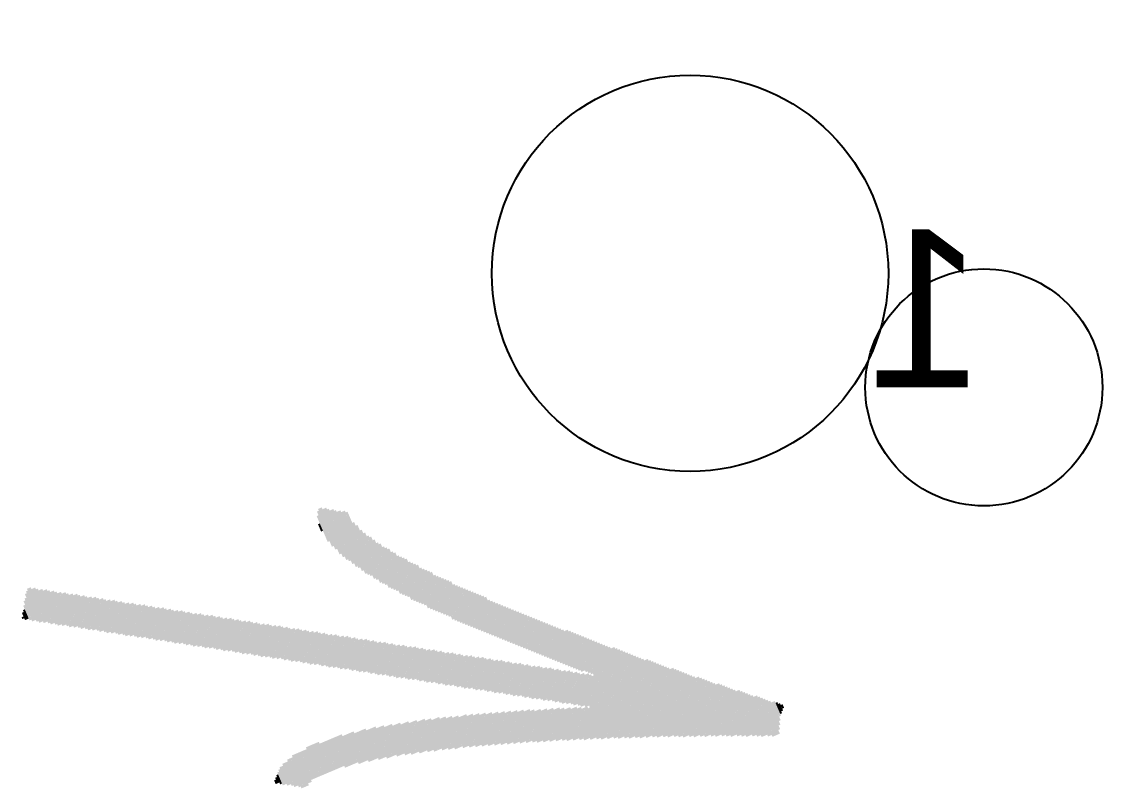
# Model space of a CAD drawing. Extents: x -28.5 to 28.5, y -1.2 to 59.4.
# Drawn here: x -28.38 to -14.71, y 30.57 to 40.27 of the extents above; entities that cross this region are included whole.
import ezdxf

# ---------------------------------------------------------------- set-up
doc = ezdxf.new("R2010")
doc.units = 0
doc.layers.add('17', color=110, linetype='CONTINUOUS')
doc.layers.add('22', color=253, linetype='CONTINUOUS')

# ---------------------------------------------------------------- blocks, each defined once
blk = doc.blocks.new('RECT')
blk.add_solid([(-0.5, -0.5), (0.5, -0.5), (-0.5, 0.5), (0.5, 0.5)])
blk = doc.blocks.new('ROUNDP')
blk.add_circle((0, 0), 0.5)

msp = doc.modelspace()

# ---------------------------------------------------------------- linework, layer by layer
at = {"layer": '22'}
msp.add_circle((-16.206, 35.642), 1.5, dxfattribs=at)

# ---------------------------------------------------------------- block references
at = {"layer": '17', "xscale": 5.016, "yscale": 5.016, "rotation": 341}
msp.add_blockref('ROUNDP', (-19.922, 37.085), dxfattribs=at)
msp.add_blockref('ROUNDP', (-19.922, 37.085), dxfattribs=at)
at = {"layer": '22', "yscale": 0.0254, "rotation": 113}
for p, xscale in [((-24.5375, 33.8526), 0.4826), ((-24.5091, 33.8508), 0.5588), ((-24.4709, 33.8257), 0.635), ((-24.4326, 33.8005), 0.6604), ((-24.3993, 33.7871), 0.7112), ((-24.366, 33.7736), 0.7112), ((-24.3277, 33.7485), 0.7366), ((-24.2944, 33.735), 0.7874), ((-24.2611, 33.7216), 0.7874), ((-24.2228, 33.6964), 0.8128), ((-24.1895, 33.6829), 0.8636), ((-24.1562, 33.6695), 0.8636), ((-24.1279, 33.6677), 0.889), ((-24.0896, 33.6426), 0.9144), ((-24.5658, 33.8544), 0.3556), ((-24.5991, 33.8678), 0.1016), ((-24.0315, 33.5707), 0.7874), ((-23.9883, 33.5338), 0.7874), ((-23.945, 33.497), 0.7366), ((-23.9068, 33.4719), 0.7112), ((-23.8635, 33.435), 0.7112), ((-23.8302, 33.4216), 0.7112), ((-23.792, 33.3964), 0.6858), ((-23.7537, 33.3713), 0.6604), ((-23.7154, 33.3461), 0.6858), ((-23.6772, 33.321), 0.6604), ((-23.6439, 33.3075), 0.6604), ((-23.6105, 33.2941), 0.6604), ((-23.5673, 33.2572), 0.6604), ((-23.534, 33.2438), 0.6604), ((-23.4957, 33.2186), 0.635), ((-23.4624, 33.2052), 0.635), ((-23.4291, 33.1917), 0.635), ((-23.3958, 33.1783), 0.635), ((-23.3526, 33.1414), 0.635), ((-23.3193, 33.128), 0.635), ((-23.286, 33.1145), 0.635), ((-23.2527, 33.101), 0.635), ((-23.2144, 33.0759), 0.6096), ((-23.1811, 33.0624), 0.6096), ((-23.1478, 33.049), 0.6096), ((-23.1145, 33.0355), 0.6096), ((-23.0812, 33.0221), 0.6096), ((-23.038, 32.9852), 0.6096), ((-23.0047, 32.9718), 0.6096), ((-22.9714, 32.9583), 0.6096), ((-22.938, 32.9449), 0.6096), ((-28.2112, 32.8864), 0.4572), ((-28.1829, 32.8847), 0.4826), ((-28.1545, 32.8829), 0.4572), ((-28.1262, 32.8811), 0.4826), ((-28.0929, 32.8677), 0.4826), ((-22.9047, 32.9314), 0.6096), ((-22.8714, 32.918), 0.6096), ((-22.8381, 32.9045), 0.6096), ((-22.7999, 32.8794), 0.5842), ((-22.7666, 32.8659), 0.5842), ((-22.7333, 32.8524), 0.5842), ((-22.6999, 32.839), 0.5842), ((-22.6666, 32.8255), 0.5842), ((-28.2714, 32.8333), 0.3048), ((-28.253, 32.8549), 0.381), ((-28.2296, 32.8648), 0.4318), ((-28.0645, 32.8659), 0.4572), ((-28.0362, 32.8642), 0.4826), ((-28.0029, 32.8507), 0.4826), ((-27.9795, 32.8606), 0.4826), ((-27.9462, 32.8472), 0.4826), ((-27.9178, 32.8454), 0.4572), ((-27.8895, 32.8436), 0.4826), ((-27.8562, 32.8302), 0.4826), ((-27.8279, 32.8284), 0.4572), ((-27.7995, 32.8266), 0.4826), ((-27.7712, 32.8249), 0.4572), ((-27.7428, 32.8231), 0.4826), ((-27.7095, 32.8097), 0.4826), ((-27.6812, 32.8079), 0.4572), ((-27.6528, 32.8061), 0.4826), ((-27.6195, 32.7927), 0.4826), ((-27.5962, 32.8026), 0.4826), ((-27.5628, 32.7891), 0.4826), ((-27.5345, 32.7874), 0.4572), ((-27.5062, 32.7856), 0.4826), ((-27.4729, 32.7721), 0.4826), ((-27.4445, 32.7704), 0.4572), ((-27.4162, 32.7686), 0.4826), ((-27.3829, 32.7552), 0.4826), ((-27.3595, 32.7651), 0.4826), ((-27.3262, 32.7516), 0.4826), ((-27.2978, 32.7499), 0.4572), ((-27.2695, 32.7481), 0.4826), ((-27.2362, 32.7346), 0.4826), ((-27.1795, 32.7311), 0.4826), ((-22.6333, 32.8121), 0.5842), ((-22.6, 32.7986), 0.5842), ((-22.5667, 32.7852), 0.5842), ((-22.5334, 32.7717), 0.5842), ((-22.5001, 32.7582), 0.5842), ((-22.4668, 32.7448), 0.5842), ((-22.4335, 32.7313), 0.5842), ((-22.4002, 32.7179), 0.5842), ((-22.3619, 32.6927), 0.5588), ((-28.3267, 32.7684), 0.127), ((-28.3083, 32.7901), 0.2032), ((-28.2898, 32.8117), 0.2794), ((-27.2078, 32.7329), 0.4572), ((-27.1462, 32.7176), 0.4826), ((-27.1228, 32.7276), 0.4826), ((-27.0895, 32.7141), 0.4826), ((-27.0612, 32.7124), 0.4572), ((-27.0328, 32.7106), 0.4826), ((-26.9995, 32.6971), 0.4826), ((-26.9712, 32.6954), 0.4572), ((-26.9428, 32.6936), 0.4826), ((-26.9145, 32.6918), 0.4572), ((-26.8861, 32.6901), 0.4826), ((-26.8528, 32.6766), 0.4826), ((-26.8245, 32.6748), 0.4572), ((-26.7961, 32.6731), 0.4826), ((-26.7628, 32.6596), 0.4826), ((-26.7395, 32.6696), 0.4826), ((-26.7062, 32.6561), 0.4826), ((-26.6778, 32.6543), 0.4572), ((-26.6495, 32.6526), 0.4826), ((-26.6162, 32.6391), 0.4826), ((-26.5878, 32.6373), 0.4572), ((-26.5595, 32.6356), 0.4826), ((-26.5262, 32.6221), 0.4826), ((-26.5028, 32.632), 0.4826), ((-26.4695, 32.6186), 0.4826), ((-26.4411, 32.6168), 0.4572), ((-26.4128, 32.6151), 0.4826), ((-26.3795, 32.6016), 0.4826), ((-26.3228, 32.5981), 0.4826), ((-26.2661, 32.5945), 0.4826), ((-22.3286, 32.6793), 0.5588), ((-22.2953, 32.6658), 0.5588), ((-22.262, 32.6524), 0.5588), ((-22.2287, 32.6389), 0.5588), ((-22.1954, 32.6254), 0.5588), ((-22.1621, 32.612), 0.5588), ((-22.1288, 32.5985), 0.5588), ((-22.0955, 32.5851), 0.5588), ((-22.0622, 32.5716), 0.5588), ((-22.0289, 32.5582), 0.5588), ((-28.3635, 32.7252), 0.0254), ((-28.3451, 32.7468), 0.1016), ((-26.3512, 32.5998), 0.4572), ((-26.2895, 32.5846), 0.4826), ((-26.2328, 32.5811), 0.4826), ((-26.2045, 32.5793), 0.4572), ((-26.1761, 32.5775), 0.4826), ((-26.1428, 32.5641), 0.4826), ((-26.1145, 32.5623), 0.4572), ((-26.0861, 32.5606), 0.4826), ((-26.0578, 32.5588), 0.4572), ((-26.0295, 32.557), 0.4826), ((-25.9962, 32.5436), 0.4826), ((-25.9678, 32.5418), 0.4572), ((-25.9395, 32.54), 0.4826), ((-25.9062, 32.5266), 0.4826), ((-25.8828, 32.5365), 0.4826), ((-25.8495, 32.5231), 0.4826), ((-25.8211, 32.5213), 0.4572), ((-25.7928, 32.5195), 0.4826), ((-25.7595, 32.5061), 0.4826), ((-25.7311, 32.5043), 0.4572), ((-25.7028, 32.5025), 0.4826), ((-25.6695, 32.4891), 0.4826), ((-25.6461, 32.499), 0.4826), ((-25.6128, 32.4855), 0.4826), ((-25.5845, 32.4838), 0.4572), ((-25.5561, 32.482), 0.4826), ((-25.5228, 32.4686), 0.4826), ((-25.4945, 32.4668), 0.4572), ((-25.4661, 32.465), 0.4826), ((-25.4094, 32.4615), 0.4826), ((-21.9956, 32.5447), 0.5588), ((-21.9623, 32.5313), 0.5588), ((-21.929, 32.5178), 0.5588), ((-21.8957, 32.5043), 0.5588), ((-21.8623, 32.4909), 0.5588), ((-21.829, 32.4774), 0.5588), ((-21.7957, 32.464), 0.5588), ((-21.7624, 32.4505), 0.5588), ((-21.7291, 32.4371), 0.5588), ((-21.6958, 32.4236), 0.5588), ((-25.4328, 32.4516), 0.4826), ((-25.3761, 32.448), 0.4826), ((-25.3478, 32.4463), 0.4572), ((-25.3194, 32.4445), 0.4826), ((-25.2861, 32.431), 0.4826), ((-25.2578, 32.4293), 0.4572), ((-25.2295, 32.4275), 0.4826), ((-25.2011, 32.4258), 0.4572), ((-25.1728, 32.424), 0.4826), ((-25.1395, 32.4105), 0.4826), ((-25.1111, 32.4088), 0.4572), ((-25.0828, 32.407), 0.4826), ((-25.0495, 32.3935), 0.4826), ((-25.0261, 32.4035), 0.4826), ((-24.9928, 32.39), 0.4826), ((-24.9644, 32.3882), 0.4572), ((-24.9361, 32.3865), 0.4826), ((-24.9028, 32.373), 0.4826), ((-24.8745, 32.3713), 0.4572), ((-24.8461, 32.3695), 0.4826), ((-24.8128, 32.356), 0.4826), ((-24.7894, 32.366), 0.4826), ((-24.7561, 32.3525), 0.4826), ((-24.7278, 32.3507), 0.4572), ((-24.6994, 32.349), 0.4826), ((-24.6661, 32.3355), 0.4826), ((-24.6378, 32.3337), 0.4572), ((-24.6094, 32.332), 0.4826), ((-24.5761, 32.3185), 0.4826), ((-24.5528, 32.3285), 0.4826), ((-21.6625, 32.4101), 0.5588), ((-21.6292, 32.3967), 0.5588), ((-21.5959, 32.3832), 0.5588), ((-21.5626, 32.3698), 0.5588), ((-21.5293, 32.3563), 0.5588), ((-21.496, 32.3429), 0.5588), ((-21.4627, 32.3294), 0.5588), ((-21.4294, 32.316), 0.5588), ((-21.3961, 32.3025), 0.5588), ((-21.3727, 32.3124), 0.5588), ((-21.3394, 32.299), 0.5588), ((-21.3061, 32.2855), 0.5588), ((-24.5194, 32.315), 0.4826), ((-24.4911, 32.3132), 0.4572), ((-24.4628, 32.3115), 0.4826), ((-24.4295, 32.298), 0.4826), ((-24.4011, 32.2962), 0.4572), ((-24.3728, 32.2945), 0.4826), ((-24.3444, 32.2927), 0.4572), ((-24.3161, 32.2909), 0.4826), ((-24.2828, 32.2775), 0.4826), ((-24.2544, 32.2757), 0.4572), ((-24.2261, 32.274), 0.4826), ((-24.1928, 32.2605), 0.4826), ((-24.1694, 32.2704), 0.4826), ((-24.1361, 32.257), 0.4826), ((-24.1078, 32.2552), 0.4572), ((-24.0794, 32.2534), 0.4826), ((-24.0461, 32.24), 0.4826), ((-24.0178, 32.2382), 0.4572), ((-23.9894, 32.2364), 0.4826), ((-23.9561, 32.223), 0.4826), ((-23.9327, 32.2329), 0.4826), ((-23.8994, 32.2195), 0.4826), ((-23.8711, 32.2177), 0.4572), ((-23.8427, 32.2159), 0.4826), ((-23.8094, 32.2025), 0.4826), ((-23.7811, 32.2007), 0.4572), ((-23.7528, 32.1989), 0.4826), ((-23.7194, 32.1855), 0.4826), ((-23.6961, 32.1954), 0.4826), ((-23.6628, 32.1819), 0.4826), ((-21.2728, 32.2721), 0.5588), ((-21.0708, 31.8611), 1.4224), ((-21.0424, 31.8594), 1.397), ((-21.0091, 31.8459), 1.397), ((-20.9808, 31.8441), 1.3716), ((-20.9475, 31.8307), 1.3716), ((-20.9191, 31.8289), 1.3462), ((-20.8908, 31.8272), 1.3208), ((-20.8575, 31.8137), 1.3208), ((-20.8291, 31.8119), 1.2954), ((-23.6344, 32.1802), 0.4572), ((-23.6061, 32.1784), 0.4826), ((-23.5728, 32.165), 0.4826), ((-23.5444, 32.1632), 0.4572), ((-23.5161, 32.1614), 0.4826), ((-23.4877, 32.1597), 0.4572), ((-23.4594, 32.1579), 0.4826), ((-23.4261, 32.1444), 0.4826), ((-23.3977, 32.1427), 0.4572), ((-23.3694, 32.1409), 0.4826), ((-23.3361, 32.1275), 0.4826), ((-23.3127, 32.1374), 0.4826), ((-23.2794, 32.1239), 0.4826), ((-23.2511, 32.1222), 0.4572), ((-23.2227, 32.1204), 0.4826), ((-23.1894, 32.1069), 0.4826), ((-23.1611, 32.1052), 0.4572), ((-23.1327, 32.1034), 0.4826), ((-23.0994, 32.0899), 0.4826), ((-23.0761, 32.0999), 0.4826), ((-23.0427, 32.0864), 0.4826), ((-23.0144, 32.0847), 0.4572), ((-22.9861, 32.0829), 0.4826), ((-22.9528, 32.0694), 0.4826), ((-22.9244, 32.0677), 0.4572), ((-22.8961, 32.0659), 0.4826), ((-22.8628, 32.0524), 0.4826), ((-22.8394, 32.0624), 0.4826), ((-22.8061, 32.0489), 0.4826), ((-22.7494, 32.0454), 0.4826), ((-20.7958, 31.7985), 1.2954), ((-20.7675, 31.7967), 1.27), ((-20.7391, 31.7949), 1.2446), ((-20.7058, 31.7815), 1.2446), ((-20.6775, 31.7797), 1.2192), ((-20.6541, 31.7896), 1.2192), ((-20.6208, 31.7762), 1.2192), ((-20.5925, 31.7744), 1.1938), ((-20.5591, 31.761), 1.1938), ((-20.5308, 31.7592), 1.1684), ((-20.5025, 31.7574), 1.143), ((-20.4692, 31.744), 1.143), ((-22.7777, 32.0471), 0.4572), ((-22.7161, 32.0319), 0.4826), ((-22.6877, 32.0302), 0.4572), ((-22.6594, 32.0284), 0.4826), ((-22.6311, 32.0266), 0.4572), ((-22.6027, 32.0249), 0.4826), ((-22.5694, 32.0114), 0.4826), ((-22.5411, 32.0096), 0.4572), ((-22.5127, 32.0079), 0.4826), ((-22.4794, 31.9944), 0.4826), ((-22.456, 32.0043), 0.4826), ((-22.4227, 31.9909), 0.4826), ((-22.3944, 31.9891), 0.4572), ((-22.366, 31.9874), 0.4826), ((-22.3327, 31.9739), 0.4826), ((-22.3044, 31.9721), 0.4572), ((-22.2761, 31.9704), 0.4826), ((-22.2427, 31.9569), 0.4826), ((-22.2194, 31.9668), 0.4826), ((-22.1861, 31.9534), 0.4826), ((-22.1577, 31.9516), 0.4572), ((-22.1294, 31.9498), 0.4826), ((-22.0961, 31.9364), 0.4826), ((-22.0677, 31.9346), 0.4572), ((-22.0394, 31.9329), 0.4826), ((-22.0061, 31.9194), 0.4826), ((-21.9827, 31.9293), 0.4826), ((-21.9494, 31.9159), 0.4826), ((-21.8927, 31.9123), 0.4826), ((-20.4408, 31.7422), 1.1176), ((-20.4075, 31.7288), 1.1176), ((-20.3792, 31.727), 1.0922), ((-20.3508, 31.7252), 1.0668), ((-20.3175, 31.7118), 1.0668), ((-20.2892, 31.71), 1.0414), ((-20.2608, 31.7082), 1.0668), ((-20.2325, 31.7065), 1.0414), ((-20.1992, 31.693), 1.0414), ((-20.1708, 31.6912), 1.016), ((-20.1425, 31.6895), 0.9906), ((-20.1092, 31.676), 0.9906), ((-21.921, 31.9141), 0.4572), ((-21.8594, 31.8989), 0.4826), ((-21.8311, 31.8971), 0.4572), ((-21.8027, 31.8953), 0.4826), ((-21.7744, 31.8936), 0.4572), ((-21.746, 31.8918), 0.4826), ((-21.7127, 31.8784), 0.4826), ((-21.6844, 31.8766), 0.4572), ((-21.656, 31.8748), 0.4826), ((-21.6227, 31.8614), 0.4826), ((-21.5993, 31.8713), 0.4826), ((-21.566, 31.8578), 0.4826), ((-21.5377, 31.8561), 0.4572), ((-21.5094, 31.8543), 0.4826), ((-21.4761, 31.8409), 0.4826), ((-21.4477, 31.8391), 0.4572), ((-21.4194, 31.8373), 0.4826), ((-21.3861, 31.8239), 0.4826), ((-21.3627, 31.8338), 0.4826), ((-21.245, 31.6216), 0.9144), ((-21.301, 31.8186), 0.4572), ((-21.1883, 31.6181), 0.9144), ((-21.16, 31.6163), 0.889), ((-21.1267, 31.6028), 0.889), ((-21.1033, 31.6128), 0.889), ((-21.075, 31.611), 0.8636), ((-21.0466, 31.6092), 0.889), ((-21.0183, 31.6075), 0.8636), ((-20.0808, 31.6743), 0.9652), ((-20.0475, 31.6608), 0.9652), ((-20.0192, 31.659), 0.9398), ((-19.9909, 31.6573), 0.9144), ((-19.9625, 31.6555), 0.9398), ((-19.9342, 31.6537), 0.9144), ((-19.9009, 31.6403), 0.9144), ((-19.8725, 31.6385), 0.889), ((-19.8442, 31.6368), 0.8636), ((-19.8109, 31.6233), 0.8636), ((-19.7825, 31.6215), 0.8382), ((-19.7492, 31.6081), 0.8382), ((-20.985, 31.594), 0.8636), ((-19.7209, 31.6063), 0.8128), ((-19.6925, 31.6045), 0.7874), ((-19.6642, 31.6028), 0.8128), ((-19.6359, 31.601), 0.7874), ((-19.6025, 31.5876), 0.7874), ((-19.5742, 31.5858), 0.762), ((-19.5409, 31.5723), 0.762), ((-19.5126, 31.5706), 0.7366), ((-19.4842, 31.5688), 0.7112), ((-19.4509, 31.5553), 0.7112), ((-19.4275, 31.5653), 0.7112), ((-19.3942, 31.5518), 0.7112), ((-19.3659, 31.55), 0.6858), ((-19.3326, 31.5366), 0.6858), ((-19.3042, 31.5348), 0.6604), ((-19.2759, 31.5331), 0.635), ((-19.2426, 31.5196), 0.635), ((-19.2142, 31.5178), 0.6096), ((-19.1859, 31.5161), 0.635), ((-19.1575, 31.5143), 0.6096), ((-19.1242, 31.5008), 0.6096), ((-19.0959, 31.4991), 0.5842), ((-19.0676, 31.4973), 0.5588), ((-19.0343, 31.4839), 0.5588), ((-19.0059, 31.4821), 0.5334), ((-18.9776, 31.4803), 0.5588), ((-18.9492, 31.4786), 0.5334), ((-21.5043, 31.3874), 0.4318), ((-21.4476, 31.3838), 0.4318), ((-21.3676, 31.3902), 0.4318), ((-21.3109, 31.3867), 0.4318), ((-21.2875, 31.3966), 0.4318), ((-21.2308, 31.3931), 0.4318), ((-21.1741, 31.3895), 0.4318), ((-21.1174, 31.386), 0.4318), ((-18.9209, 31.4768), 0.508), ((-18.8925, 31.475), 0.4826), ((-18.8741, 31.4966), 0.4064), ((-18.8557, 31.5183), 0.3302), ((-18.8373, 31.5399), 0.254), ((-18.8238, 31.5732), 0.2032), ((-18.8004, 31.5831), 0.1524), ((-18.7771, 31.593), 0.1016), ((-18.7537, 31.603), 0.0508), ((-23.129, 31.2496), 0.4318), ((-23.049, 31.256), 0.4318), ((-23.0256, 31.2659), 0.4318), ((-22.9972, 31.2641), 0.4064), ((-22.9689, 31.2624), 0.4318), ((-22.9455, 31.2723), 0.4318), ((-22.9172, 31.2705), 0.4064), ((-22.8938, 31.2804), 0.4064), ((-22.8654, 31.2787), 0.4318), ((-22.8371, 31.2769), 0.4064), ((-22.8137, 31.2868), 0.4064), ((-22.7854, 31.2851), 0.4318), ((-22.757, 31.2833), 0.4064), ((-22.7337, 31.2932), 0.4064), ((-22.7053, 31.2915), 0.4318), ((-22.6819, 31.3014), 0.4318), ((-22.6536, 31.2996), 0.4064), ((-22.6252, 31.2979), 0.4318), ((-22.6019, 31.3078), 0.4318), ((-22.5735, 31.306), 0.4064), ((-22.5452, 31.3043), 0.4318), ((-22.5218, 31.3142), 0.4318), ((-22.4935, 31.3124), 0.4064), ((-22.4651, 31.3106), 0.4318), ((-22.4417, 31.3206), 0.4318), ((-22.4134, 31.3188), 0.4064), ((-22.385, 31.317), 0.4318), ((-22.3617, 31.327), 0.4318), ((-22.3333, 31.3252), 0.4064), ((-22.305, 31.3234), 0.4318), ((-22.2816, 31.3334), 0.4318), ((-22.2533, 31.3316), 0.4064), ((-22.2249, 31.3298), 0.4318), ((-22.2015, 31.3398), 0.4318), ((-22.1732, 31.338), 0.4064), ((-22.1448, 31.3362), 0.4318), ((-22.1215, 31.3461), 0.4318), ((-22.0931, 31.3444), 0.4064), ((-22.0648, 31.3426), 0.4318), ((-22.0414, 31.3525), 0.4318), ((-22.013, 31.3508), 0.4064), ((-21.9847, 31.349), 0.4318), ((-21.9613, 31.3589), 0.4318), ((-21.928, 31.3455), 0.4318), ((-21.9046, 31.3554), 0.4318), ((-21.8813, 31.3653), 0.4318), ((-21.848, 31.3519), 0.4318), ((-21.8246, 31.3618), 0.4318), ((-21.7962, 31.36), 0.4064), ((-21.7679, 31.3583), 0.4318), ((-21.7445, 31.3682), 0.4318), ((-21.7162, 31.3664), 0.4064), ((-21.6878, 31.3647), 0.4318), ((-21.6644, 31.3746), 0.4318), ((-21.6361, 31.3728), 0.4064), ((-21.6077, 31.371), 0.4318), ((-21.5844, 31.381), 0.4318), ((-21.5511, 31.3675), 0.4318), ((-21.5277, 31.3774), 0.4318), ((-21.471, 31.3739), 0.4318), ((-21.4193, 31.3821), 0.4064), ((-21.3909, 31.3803), 0.4318), ((-21.3342, 31.3768), 0.4318), ((-21.2542, 31.3832), 0.4318), ((-21.2025, 31.3913), 0.4064), ((-23.9616, 31.1307), 0.4064), ((-23.9049, 31.1272), 0.4064), ((-23.8815, 31.1371), 0.4064), ((-23.8581, 31.147), 0.4064), ((-23.8298, 31.1453), 0.4318), ((-23.8014, 31.1435), 0.4064), ((-23.7781, 31.1534), 0.4064), ((-23.7547, 31.1634), 0.4064), ((-23.7313, 31.1733), 0.4064), ((-23.698, 31.1598), 0.4064), ((-23.6746, 31.1698), 0.4064), ((-23.6512, 31.1797), 0.4064), ((-23.6278, 31.1896), 0.4064), ((-23.5945, 31.1761), 0.4064), ((-23.5712, 31.1861), 0.4064), ((-23.5478, 31.196), 0.4064), ((-23.5194, 31.1942), 0.4318), ((-23.4911, 31.1925), 0.4064), ((-23.4677, 31.2024), 0.4064), ((-23.4443, 31.2123), 0.4064), ((-23.416, 31.2106), 0.4318), ((-23.3876, 31.2088), 0.4064), ((-23.3643, 31.2187), 0.4064), ((-23.3409, 31.2286), 0.4064), ((-23.3125, 31.2269), 0.4318), ((-23.2842, 31.2251), 0.4064), ((-23.2608, 31.235), 0.4064), ((-23.2325, 31.2333), 0.4318), ((-23.2091, 31.2432), 0.4318), ((-23.1807, 31.2414), 0.4064), ((-23.1574, 31.2513), 0.4064), ((-23.1007, 31.2478), 0.4064), ((-23.0773, 31.2577), 0.4064), ((-24.4306, 31.0006), 0.381), ((-24.4072, 31.0105), 0.381), ((-24.3839, 31.0205), 0.381), ((-24.3555, 31.0187), 0.4064), ((-24.3321, 31.0286), 0.4064), ((-24.3087, 31.0385), 0.4064), ((-24.2854, 31.0485), 0.4064), ((-24.262, 31.0584), 0.4064), ((-24.2336, 31.0566), 0.381), ((-24.2103, 31.0666), 0.381), ((-24.1819, 31.0648), 0.4064), ((-24.1585, 31.0747), 0.4064), ((-24.1352, 31.0846), 0.4064), ((-24.1118, 31.0946), 0.4064), ((-24.0834, 31.0928), 0.381), ((-24.0551, 31.091), 0.4064), ((-24.0317, 31.101), 0.4064), ((-24.0083, 31.1109), 0.4064), ((-23.985, 31.1208), 0.4064), ((-23.9283, 31.1173), 0.4064), ((-24.7579, 30.8617), 0.381), ((-24.7346, 30.8716), 0.381), ((-24.7112, 30.8815), 0.381), ((-24.6928, 30.9031), 0.4064), ((-24.6694, 30.9131), 0.4064), ((-24.646, 30.923), 0.4064), ((-24.6226, 30.9329), 0.4064), ((-24.5992, 30.9428), 0.4064), ((-24.5759, 30.9528), 0.4064), ((-24.5525, 30.9627), 0.4064), ((-24.5241, 30.9609), 0.381), ((-24.5008, 30.9708), 0.381), ((-24.4774, 30.9808), 0.381), ((-24.454, 30.9907), 0.381), ((-24.9585, 30.749), 0.3302), ((-24.9351, 30.7589), 0.381), ((-24.9067, 30.7571), 0.4064), ((-24.8833, 30.7671), 0.4064), ((-24.8649, 30.7887), 0.4318), ((-24.8415, 30.7986), 0.4318), ((-24.8231, 30.8202), 0.4064), ((-24.7997, 30.8301), 0.4064), ((-24.7813, 30.8517), 0.381), ((-25.0987, 30.6894), 0.1778), ((-25.0803, 30.711), 0.2032), ((-25.0569, 30.721), 0.254), ((-25.0336, 30.7309), 0.254), ((-25.0102, 30.7408), 0.3048), ((-24.9818, 30.739), 0.3302), ((-25.1639, 30.648), 0.0508), ((-25.1455, 30.6696), 0.0762), ((-25.1221, 30.6795), 0.127)]:
    msp.add_blockref('RECT', p, dxfattribs=dict(at, xscale=xscale))

# ---------------------------------------------------------------- texts
at = {"layer": '22', "text_generation_flag": 2}
msp.add_text('1', height=2, dxfattribs=at).set_placement((-16.206, 35.642))

doc.saveas('drawing.dxf')
